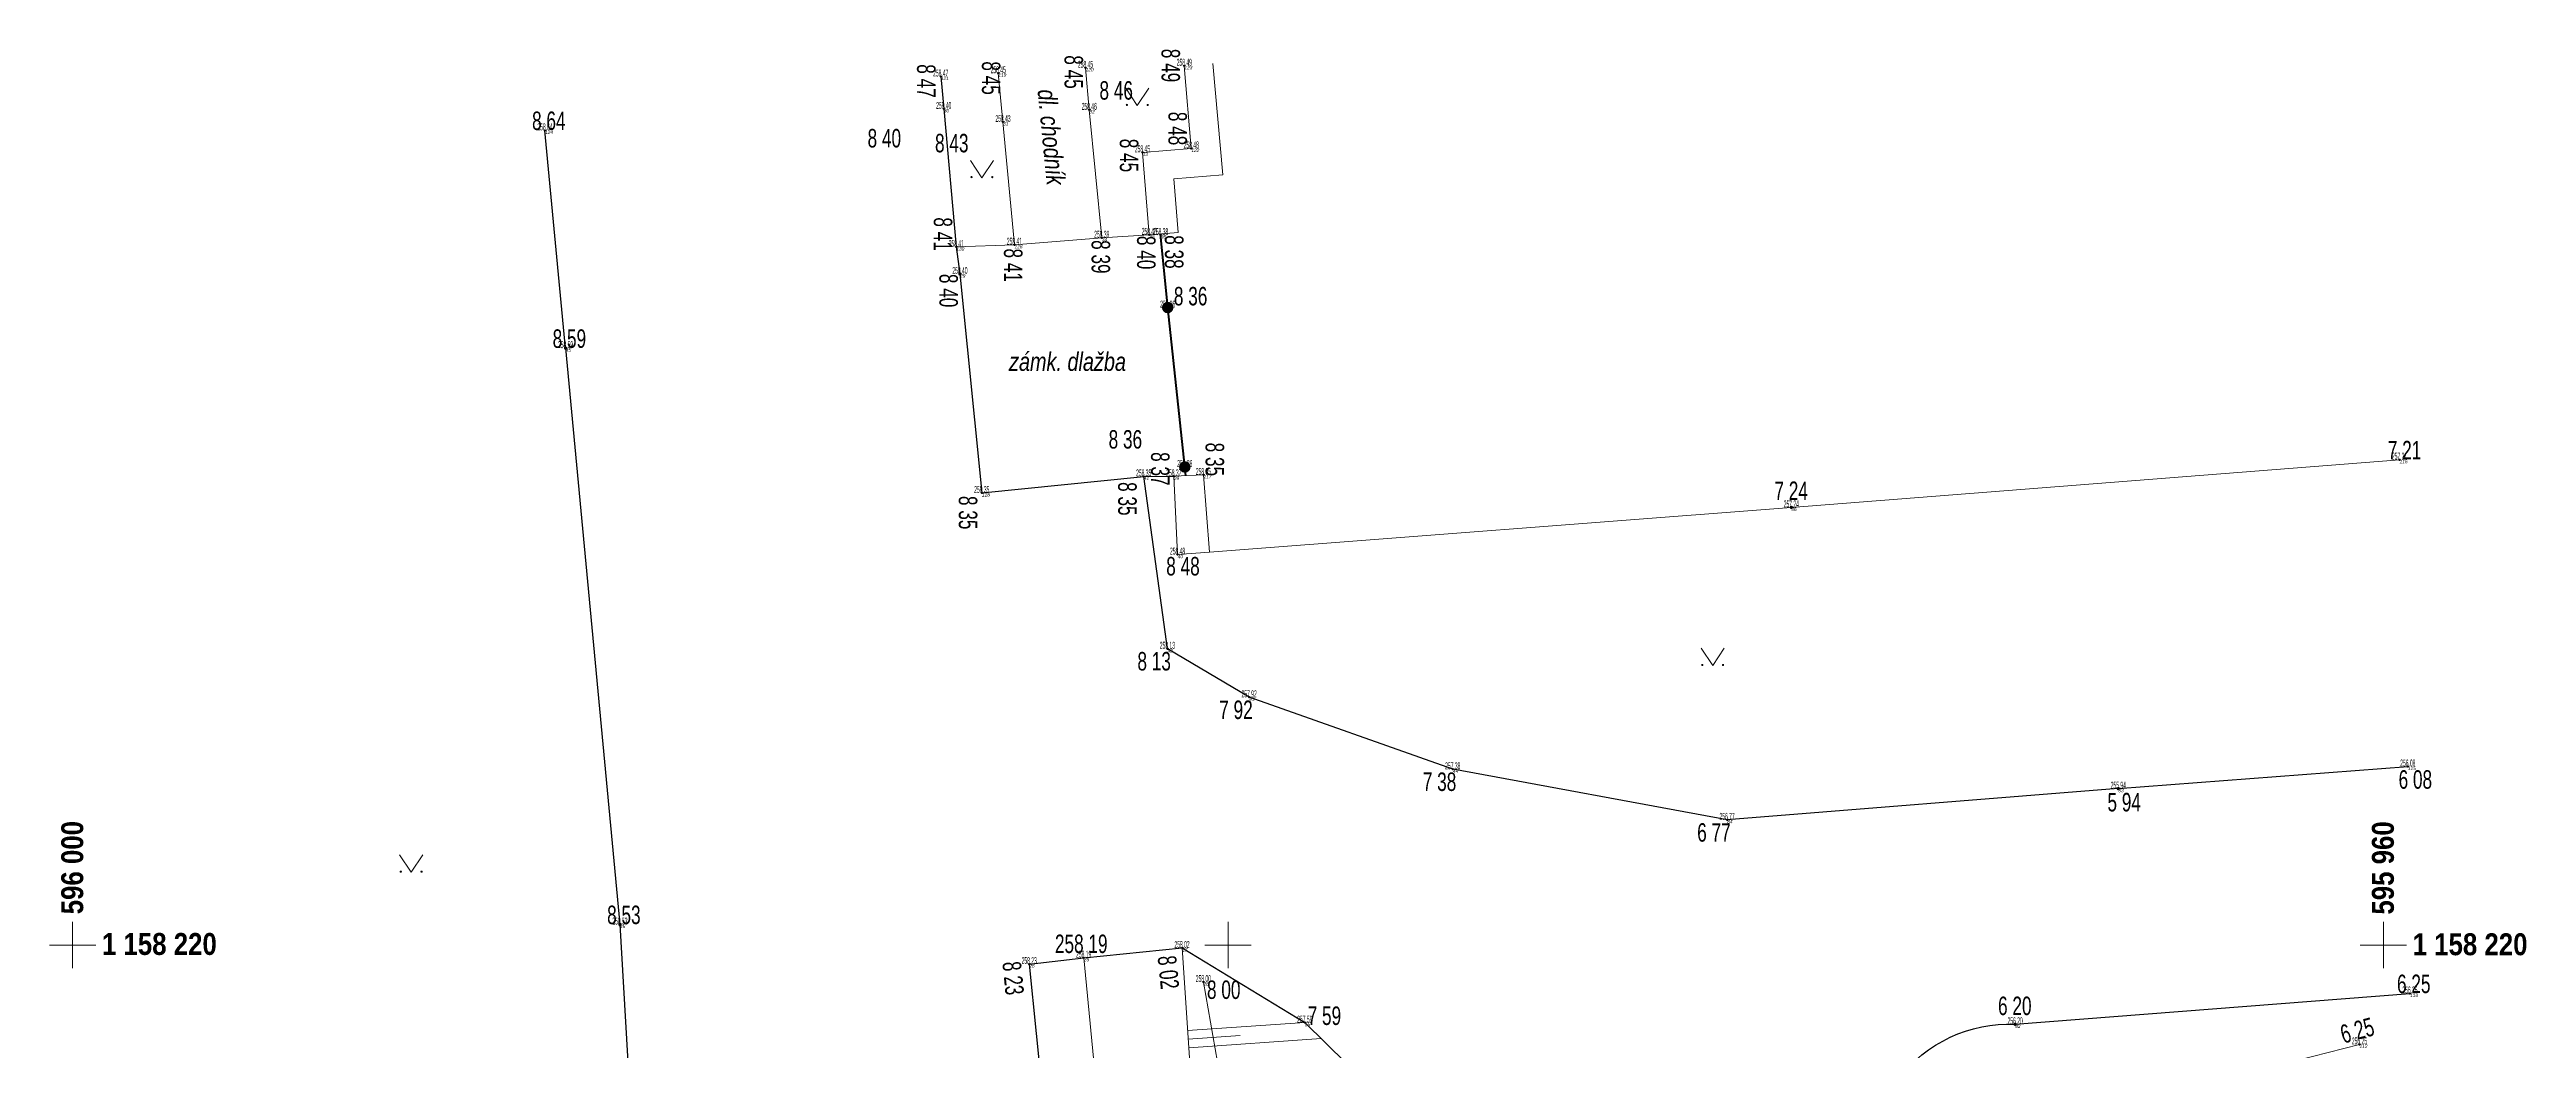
# Paper-space layout 'Tisk A3' of a CAD drawing. Header units: metres. Extents: x -596000.4 to -595919.5, y -1158258.2 to -1158204.3.
# Drawn here: x -596000.4 to -595957.52, y -1158221.83 to -1158204.49 of the extents above; entities that cross this region are included whole.
import ezdxf
from ezdxf.enums import TextEntityAlignment as Align

# ---------------------------------------------------------------- set-up
doc = ezdxf.new("R2010")
doc.units = ezdxf.units.M
doc.header["$MEASUREMENT"] = 0
for name, color, linetype, lineweight, plot in [('GS01-body-info', 7, 'Continuous', 0, False), ('GS01-body-poloha', 7, 'Continuous', 0, False), ('GS01-body-čísla', 7, 'Continuous', 0, False), ('GS09-výškopis-body podrobné-buňky', 7, 'Continuous', 0, False), ('GS09-výškopis-body podrobné-výšky', 7, 'Continuous', 0, False)]:
    doc.layers.add(name, color=color, linetype=linetype, lineweight=lineweight, plot=plot)
for name, color, linetype, lineweight in [('GS02-hranice-jiné komunikace', 7, 'Continuous', 0), ('GS02-hranice-ostatní', 7, 'Continuous', 0), ('GS02-hranice-rozhrady', 7, 'Continuous', 0), ('GS02-hranice-vozovky', 7, 'Continuous', 0), ('GS03-plochy nezpevněné-buňky', 7, 'Continuous', 0), ('GS04-objekty-vstupy', 7, 'Continuous', 0), ('GS06-sítě-kanalizace_DEST', 7, 'Continuous', 0), ('GS09-výškopis-body podrobné-buňky-TISK', 7, 'Continuous', 0), ('GS09-výškopis-body podrobné-výšky-TISK', 7, 'Continuous', 0), ('GS09-výškopis-šrafy svahů', 7, 'Continuous', 0), ('GS10-popis-plochy', 7, 'Continuous', 0), ('GS11-výkres-průsečíky+rohy ML', 7, 'Continuous', 0), ('GS11-výkres-průsečíky-souřadnice', 7, 'Continuous', 0)]:
    doc.layers.add(name, color=color, linetype=linetype, lineweight=lineweight)
doc.styles.add('Style-Arial', font='arialbd.ttf')
doc.styles.add('Style-Arial Narrow', font='ARIALN.TTF')
doc.styles.add('Style-Arial Narrow IF', font='ARIALNI.TTF')

# ---------------------------------------------------------------- blocks, each defined once
blk = doc.blocks.new('9.12_24')
at = {"layer": 'GS09-výškopis-body podrobné-buňky', "linetype": 'Continuous', "lineweight": 0}
h = blk.add_hatch(color=32, dxfattribs=at)
edge = h.paths.add_edge_path()
edge.add_arc((0, 0), 0.00015, 0, 360)
blk = doc.blocks.new('9.12_25')
at = {"layer": 'GS09-výškopis-body podrobné-buňky', "linetype": 'Continuous', "lineweight": 0}
h = blk.add_hatch(color=32, dxfattribs=at)
edge = h.paths.add_edge_path()
edge.add_arc((0, 0), 0.00015, 0, 360)
blk = doc.blocks.new('9.12_26')
at = {"layer": 'GS09-výškopis-body podrobné-buňky', "linetype": 'Continuous', "lineweight": 0}
h = blk.add_hatch(color=32, dxfattribs=at)
edge = h.paths.add_edge_path()
edge.add_arc((0, 0), 0.00015, 0, 360)
blk = doc.blocks.new('9.12_27')
at = {"layer": 'GS09-výškopis-body podrobné-buňky', "linetype": 'Continuous', "lineweight": 0}
h = blk.add_hatch(color=32, dxfattribs=at)
edge = h.paths.add_edge_path()
edge.add_arc((0, 0), 0.00015, 0, 360)
blk = doc.blocks.new('9.12_28')
at = {"layer": 'GS09-výškopis-body podrobné-buňky', "linetype": 'Continuous', "lineweight": 0}
h = blk.add_hatch(color=32, dxfattribs=at)
edge = h.paths.add_edge_path()
edge.add_arc((0, 0), 0.00015, 0, 360)
blk = doc.blocks.new('9.12_29')
at = {"layer": 'GS09-výškopis-body podrobné-buňky', "linetype": 'Continuous', "lineweight": 0}
h = blk.add_hatch(color=32, dxfattribs=at)
edge = h.paths.add_edge_path()
edge.add_arc((0, 0), 0.00015, 0, 360)
blk = doc.blocks.new('9.12_30')
at = {"layer": 'GS09-výškopis-body podrobné-buňky', "linetype": 'Continuous', "lineweight": 0}
h = blk.add_hatch(color=32, dxfattribs=at)
edge = h.paths.add_edge_path()
edge.add_arc((0, 0), 0.00015, 0, 360)
blk = doc.blocks.new('9.12_31')
at = {"layer": 'GS09-výškopis-body podrobné-buňky', "linetype": 'Continuous', "lineweight": 0}
h = blk.add_hatch(color=32, dxfattribs=at)
edge = h.paths.add_edge_path()
edge.add_arc((0, 0), 0.00015, 0, 360)
blk = doc.blocks.new('9.12_32')
at = {"layer": 'GS09-výškopis-body podrobné-buňky', "linetype": 'Continuous', "lineweight": 0}
h = blk.add_hatch(color=32, dxfattribs=at)
edge = h.paths.add_edge_path()
edge.add_arc((0, 0), 0.00015, 0, 360)
blk = doc.blocks.new('9.12_33')
at = {"layer": 'GS09-výškopis-body podrobné-buňky', "linetype": 'Continuous', "lineweight": 0}
h = blk.add_hatch(color=32, dxfattribs=at)
edge = h.paths.add_edge_path()
edge.add_arc((0, 0), 0.00015, 0, 360)
blk = doc.blocks.new('9.12_34')
at = {"layer": 'GS09-výškopis-body podrobné-buňky', "linetype": 'Continuous', "lineweight": 0}
h = blk.add_hatch(color=32, dxfattribs=at)
edge = h.paths.add_edge_path()
edge.add_arc((0, 0), 0.00015, 0, 360)
blk = doc.blocks.new('9.12_35')
at = {"layer": 'GS09-výškopis-body podrobné-buňky', "linetype": 'Continuous', "lineweight": 0}
h = blk.add_hatch(color=32, dxfattribs=at)
edge = h.paths.add_edge_path()
edge.add_arc((0, 0), 0.00015, 0, 360)
blk = doc.blocks.new('9.12_36')
at = {"layer": 'GS09-výškopis-body podrobné-buňky', "linetype": 'Continuous', "lineweight": 0}
h = blk.add_hatch(color=32, dxfattribs=at)
edge = h.paths.add_edge_path()
edge.add_arc((0, 0), 0.00015, 0, 360)
blk = doc.blocks.new('9.12_37')
at = {"layer": 'GS09-výškopis-body podrobné-buňky', "linetype": 'Continuous', "lineweight": 0}
h = blk.add_hatch(color=32, dxfattribs=at)
edge = h.paths.add_edge_path()
edge.add_arc((0, 0), 0.00015, 0, 360)
blk = doc.blocks.new('9.12_38')
at = {"layer": 'GS09-výškopis-body podrobné-buňky', "linetype": 'Continuous', "lineweight": 0}
h = blk.add_hatch(color=32, dxfattribs=at)
edge = h.paths.add_edge_path()
edge.add_arc((0, 0), 0.00015, 0, 360)
blk = doc.blocks.new('9.12_39')
at = {"layer": 'GS09-výškopis-body podrobné-buňky', "linetype": 'Continuous', "lineweight": 0}
h = blk.add_hatch(color=32, dxfattribs=at)
edge = h.paths.add_edge_path()
edge.add_arc((0, 0), 0.00015, 0, 360)
blk = doc.blocks.new('9.12_40')
at = {"layer": 'GS09-výškopis-body podrobné-buňky', "linetype": 'Continuous', "lineweight": 0}
h = blk.add_hatch(color=32, dxfattribs=at)
edge = h.paths.add_edge_path()
edge.add_arc((0, 0), 0.00015, 0, 360)
blk = doc.blocks.new('9.12_41')
at = {"layer": 'GS09-výškopis-body podrobné-buňky', "linetype": 'Continuous', "lineweight": 0}
h = blk.add_hatch(color=32, dxfattribs=at)
edge = h.paths.add_edge_path()
edge.add_arc((0, 0), 0.00015, 0, 360)
blk = doc.blocks.new('9.12_42')
at = {"layer": 'GS09-výškopis-body podrobné-buňky', "linetype": 'Continuous', "lineweight": 0}
h = blk.add_hatch(color=32, dxfattribs=at)
edge = h.paths.add_edge_path()
edge.add_arc((0, 0), 0.00015, 0, 360)
blk = doc.blocks.new('9.12_43')
at = {"layer": 'GS09-výškopis-body podrobné-buňky', "linetype": 'Continuous', "lineweight": 0}
h = blk.add_hatch(color=32, dxfattribs=at)
edge = h.paths.add_edge_path()
edge.add_arc((0, 0), 0.00015, 0, 360)
blk = doc.blocks.new('9.12_44')
at = {"layer": 'GS09-výškopis-body podrobné-buňky', "linetype": 'Continuous', "lineweight": 0}
h = blk.add_hatch(color=32, dxfattribs=at)
edge = h.paths.add_edge_path()
edge.add_arc((0, 0), 0.00015, 0, 360)
blk = doc.blocks.new('9.12_45')
at = {"layer": 'GS09-výškopis-body podrobné-buňky', "linetype": 'Continuous', "lineweight": 0}
h = blk.add_hatch(color=32, dxfattribs=at)
edge = h.paths.add_edge_path()
edge.add_arc((0, 0), 0.00015, 0, 360)
blk = doc.blocks.new('9.12_66')
at = {"layer": 'GS09-výškopis-body podrobné-buňky', "linetype": 'Continuous', "lineweight": 0}
h = blk.add_hatch(color=32, dxfattribs=at)
edge = h.paths.add_edge_path()
edge.add_arc((0, 0), 0.00015, 0, 360)
blk = doc.blocks.new('9.12_68')
at = {"layer": 'GS09-výškopis-body podrobné-buňky', "linetype": 'Continuous', "lineweight": 0}
h = blk.add_hatch(color=32, dxfattribs=at)
edge = h.paths.add_edge_path()
edge.add_arc((0, 0), 0.00015, 0, 360)
blk = doc.blocks.new('9.12_69')
at = {"layer": 'GS09-výškopis-body podrobné-buňky', "linetype": 'Continuous', "lineweight": 0}
h = blk.add_hatch(color=32, dxfattribs=at)
edge = h.paths.add_edge_path()
edge.add_arc((0, 0), 0.00015, 0, 360)
blk = doc.blocks.new('9.12_70')
at = {"layer": 'GS09-výškopis-body podrobné-buňky', "linetype": 'Continuous', "lineweight": 0}
h = blk.add_hatch(color=32, dxfattribs=at)
edge = h.paths.add_edge_path()
edge.add_arc((0, 0), 0.00015, 0, 360)
blk = doc.blocks.new('9.12_71')
at = {"layer": 'GS09-výškopis-body podrobné-buňky', "linetype": 'Continuous', "lineweight": 0}
h = blk.add_hatch(color=32, dxfattribs=at)
edge = h.paths.add_edge_path()
edge.add_arc((0, 0), 0.00015, 0, 360)
blk = doc.blocks.new('9.12_72')
at = {"layer": 'GS09-výškopis-body podrobné-buňky', "linetype": 'Continuous', "lineweight": 0}
h = blk.add_hatch(color=32, dxfattribs=at)
edge = h.paths.add_edge_path()
edge.add_arc((0, 0), 0.00015, 0, 360)
blk = doc.blocks.new('9.12_73')
at = {"layer": 'GS09-výškopis-body podrobné-buňky', "linetype": 'Continuous', "lineweight": 0}
h = blk.add_hatch(color=32, dxfattribs=at)
edge = h.paths.add_edge_path()
edge.add_arc((0, 0), 0.00015, 0, 360)
blk = doc.blocks.new('9.12_74')
at = {"layer": 'GS09-výškopis-body podrobné-buňky', "linetype": 'Continuous', "lineweight": 0}
h = blk.add_hatch(color=32, dxfattribs=at)
edge = h.paths.add_edge_path()
edge.add_arc((0, 0), 0.00015, 0, 360)
blk = doc.blocks.new('9.12_75')
at = {"layer": 'GS09-výškopis-body podrobné-buňky', "linetype": 'Continuous', "lineweight": 0}
h = blk.add_hatch(color=32, dxfattribs=at)
edge = h.paths.add_edge_path()
edge.add_arc((0, 0), 0.00015, 0, 360)
blk = doc.blocks.new('9.12_76')
at = {"layer": 'GS09-výškopis-body podrobné-buňky', "linetype": 'Continuous', "lineweight": 0}
h = blk.add_hatch(color=32, dxfattribs=at)
edge = h.paths.add_edge_path()
edge.add_arc((0, 0), 0.00015, 0, 360)
blk = doc.blocks.new('9.12_77')
at = {"layer": 'GS09-výškopis-body podrobné-buňky', "linetype": 'Continuous', "lineweight": 0}
h = blk.add_hatch(color=32, dxfattribs=at)
edge = h.paths.add_edge_path()
edge.add_arc((0, 0), 0.00015, 0, 360)
blk = doc.blocks.new('9.12_78')
at = {"layer": 'GS09-výškopis-body podrobné-buňky', "linetype": 'Continuous', "lineweight": 0}
h = blk.add_hatch(color=32, dxfattribs=at)
edge = h.paths.add_edge_path()
edge.add_arc((0, 0), 0.00015, 0, 360)
blk = doc.blocks.new('9.12_82')
at = {"layer": 'GS09-výškopis-body podrobné-buňky', "linetype": 'Continuous', "lineweight": 0}
h = blk.add_hatch(color=32, dxfattribs=at)
edge = h.paths.add_edge_path()
edge.add_arc((0, 0), 0.00015, 0, 360)
blk = doc.blocks.new('9.12_84')
at = {"layer": 'GS09-výškopis-body podrobné-buňky', "linetype": 'Continuous', "lineweight": 0}
h = blk.add_hatch(color=32, dxfattribs=at)
edge = h.paths.add_edge_path()
edge.add_arc((0, 0), 0.00015, 0, 360)
blk = doc.blocks.new('9.12_85')
at = {"layer": 'GS09-výškopis-body podrobné-buňky', "linetype": 'Continuous', "lineweight": 0}
h = blk.add_hatch(color=32, dxfattribs=at)
edge = h.paths.add_edge_path()
edge.add_arc((0, 0), 0.00015, 0, 360)
blk = doc.blocks.new('9.12_112')
at = {"layer": 'GS09-výškopis-body podrobné-buňky', "linetype": 'Continuous', "lineweight": 0}
h = blk.add_hatch(color=32, dxfattribs=at)
edge = h.paths.add_edge_path()
edge.add_arc((0, 0), 0.00015, 0, 360)
blk = doc.blocks.new('9.12_113')
at = {"layer": 'GS09-výškopis-body podrobné-buňky', "linetype": 'Continuous', "lineweight": 0}
h = blk.add_hatch(color=32, dxfattribs=at)
edge = h.paths.add_edge_path()
edge.add_arc((0, 0), 0.00015, 0, 360)
blk = doc.blocks.new('9.12_114')
at = {"layer": 'GS09-výškopis-body podrobné-buňky', "linetype": 'Continuous', "lineweight": 0}
h = blk.add_hatch(color=32, dxfattribs=at)
edge = h.paths.add_edge_path()
edge.add_arc((0, 0), 0.00015, 0, 360)
blk = doc.blocks.new('9.12_116')
at = {"layer": 'GS09-výškopis-body podrobné-buňky', "linetype": 'Continuous', "lineweight": 0}
h = blk.add_hatch(color=32, dxfattribs=at)
edge = h.paths.add_edge_path()
edge.add_arc((0, 0), 0.00015, 0, 360)
blk = doc.blocks.new('Husovice_Včelák_mapa')
at = {"layer": 'GS02-hranice-rozhrady', "linetype": 'Continuous', "lineweight": 0}
h = blk.add_hatch(color=7, dxfattribs=at)
edge = h.paths.add_edge_path(flags=0)
edge.add_arc((-595981.044, -1158208.959), 0.1, 0, 360)
h = blk.add_hatch(color=7, dxfattribs=at)
edge = h.paths.add_edge_path(flags=0)
edge.add_arc((-595980.748, -1158211.72), 0.1, 0, 360)
at = {"layer": 'GS01-body-info', "color": 6, "linetype": 'Continuous', "lineweight": 53}
for p in [(-595980.756, -1158204.771), (-595984.973, -1158204.957), (-595983.977, -1158204.9), (-595982.466, -1158204.807), (-595984.921, -1158205.518), (-595982.402, -1158205.535), (-595991.824, -1158205.89), (-595983.895, -1158205.744), (-595981.481, -1158206.271), (-595980.636, -1158206.202), (-595982.185, -1158207.75), (-595981.363, -1158207.7), (-595981.166, -1158207.704), (-595984.704, -1158207.91), (-595983.697, -1158207.871), (-595984.64, -1158208.378), (-595981.044, -1158208.959), (-595991.467, -1158209.662), (-595959.72, -1158211.594), (-595981.459, -1158211.883), (-595980.938, -1158211.882), (-595980.748, -1158211.72), (-595980.425, -1158211.858), (-595984.262, -1158212.17), (-595970.249, -1158212.421), (-595980.873, -1158213.238), (-595981.049, -1158214.869), (-595979.634, -1158215.71), (-595976.109, -1158216.957), (-595959.577, -1158216.908), (-595964.589, -1158217.292), (-595971.36, -1158217.832), (-595990.526, -1158219.645), (-595982.498, -1158220.22), (-595980.796, -1158220.051), (-595983.441, -1158220.33), (-595980.426, -1158220.641), (-595959.539, -1158220.839), (-595978.671, -1158221.345), (-595966.374, -1158221.373), (-595960.414, -1158221.722)]:
    blk.add_point(p, dxfattribs=at)
at = {"layer": 'GS01-body-poloha', "color": 6, "linetype": 'Continuous', "lineweight": 53}
for p in [(-595980.756, -1158204.771), (-595984.973, -1158204.957), (-595983.977, -1158204.9), (-595982.466, -1158204.807), (-595984.921, -1158205.518), (-595982.402, -1158205.535), (-595991.824, -1158205.89), (-595983.895, -1158205.744), (-595981.481, -1158206.271), (-595980.636, -1158206.202), (-595982.185, -1158207.75), (-595981.363, -1158207.7), (-595981.166, -1158207.704), (-595984.704, -1158207.91), (-595983.697, -1158207.871), (-595984.64, -1158208.378), (-595981.044, -1158208.959), (-595991.467, -1158209.662), (-595959.72, -1158211.594), (-595981.459, -1158211.883), (-595980.938, -1158211.882), (-595980.748, -1158211.72), (-595980.425, -1158211.858), (-595984.262, -1158212.17), (-595970.249, -1158212.421), (-595980.873, -1158213.238), (-595981.049, -1158214.869), (-595979.634, -1158215.71), (-595976.109, -1158216.957), (-595959.577, -1158216.908), (-595964.589, -1158217.292), (-595971.36, -1158217.832), (-595990.526, -1158219.645), (-595982.498, -1158220.22), (-595980.796, -1158220.051), (-595983.441, -1158220.33), (-595980.426, -1158220.641), (-595959.539, -1158220.839), (-595978.671, -1158221.345), (-595966.374, -1158221.373), (-595960.414, -1158221.722)]:
    blk.add_point(p, dxfattribs=at)
at = {"layer": 'GS02-hranice-jiné komunikace', "color": 7, "linetype": 'Continuous', "lineweight": 0}
for p, q in [((-595983.697, -1158207.871), (-595982.185, -1158207.75)), ((-595982.185, -1158207.75), (-595981.363, -1158207.7)), ((-595984.704, -1158207.91), (-595983.697, -1158207.871)), ((-595980.938, -1158211.882), (-595980.425, -1158211.858)), ((-595980.938, -1158211.882), (-595980.873, -1158213.238)), ((-595980.425, -1158211.858), (-595980.32, -1158213.195))]:
    blk.add_line(p, q, dxfattribs=at)
at = {"layer": 'GS02-hranice-jiné komunikace', "color": 7, "linetype": 'Continuous', "lineweight": 0, "flags": 128}
for points in [[(-595980.756, -1158204.771), (-595980.636, -1158206.202), (-595981.481, -1158206.271), (-595981.363, -1158207.7)], [(-595983.977, -1158204.9), (-595983.895, -1158205.744), (-595983.697, -1158207.871)], [(-595982.185, -1158207.75), (-595982.402, -1158205.535), (-595982.466, -1158204.807)], [(-595979.315, -1158247.727), (-595980.645, -1158238.391), (-595981.52, -1158230.343), (-595982.498, -1158220.22)], [(-595980.796, -1158220.051), (-595980.125, -1158230.087), (-595979.185, -1158238.361), (-595977.833, -1158247.492)], [(-595959.785, -1158234.652), (-595964.575, -1158235.934), (-595967.733, -1158223.591), (-595960.414, -1158221.722)]]:
    blk.add_lwpolyline(points, dxfattribs=at)
at = {"layer": 'GS02-hranice-ostatní', "color": 7, "linetype": 'Continuous', "lineweight": 0, "flags": 128}
blk.add_lwpolyline([(-595981.363, -1158207.7), (-595980.86, -1158207.66), (-595980.94, -1158206.73), (-595980.09, -1158206.66), (-595980.26, -1158204.73)], dxfattribs=at)
at = {"layer": 'GS02-hranice-rozhrady', "color": 7, "linetype": 'Continuous', "lineweight": 0}
blk.add_line((-595980.426, -1158220.641), (-595979.904, -1158223.614), dxfattribs=at)
at = {"layer": 'GS02-hranice-rozhrady', "color": 7, "linetype": 'Continuous', "lineweight": 0, "flags": 128}
blk.add_lwpolyline([(-595980.873, -1158213.238), (-595980.32, -1158213.195), (-595970.249, -1158212.421), (-595959.72, -1158211.594)], dxfattribs=at)
at = {"layer": 'GS02-hranice-vozovky', "color": 7, "linetype": 'Continuous', "lineweight": 30}
for p, q in [((-595991.467, -1158209.662), (-595991.824, -1158205.89)), ((-595981.459, -1158211.883), (-595980.938, -1158211.882)), ((-595964.589, -1158217.292), (-595959.577, -1158216.908)), ((-595983.441, -1158220.33), (-595981.629, -1158238.423)), ((-595966.374, -1158221.373), (-595959.539, -1158220.839))]:
    blk.add_line(p, q, dxfattribs=at)
at = {"layer": 'GS02-hranice-vozovky', "color": 7, "linetype": 'Continuous', "lineweight": 30, "flags": 128}
for points in [[(-595984.973, -1158204.957), (-595984.921, -1158205.518), (-595984.704, -1158207.91), (-595984.64, -1158208.378)], [(-595984.64, -1158208.378), (-595984.262, -1158212.17), (-595981.459, -1158211.883)], [(-595991.467, -1158209.662), (-595990.526, -1158219.645), (-595990.27, -1158224.11)], [(-595964.589, -1158217.292), (-595971.36, -1158217.832), (-595976.109, -1158216.957), (-595979.634, -1158215.71), (-595981.049, -1158214.869), (-595981.459, -1158211.883)], [(-595983.441, -1158220.33), (-595982.498, -1158220.22), (-595980.796, -1158220.051), (-595978.671, -1158221.345)], [(-595978.671, -1158221.345), (-595977.22, -1158222.769), (-595975.81, -1158224.609)]]:
    blk.add_lwpolyline(points, dxfattribs=at)
at = {"layer": 'GS02-hranice-vozovky', "color": 7, "linetype": 'Continuous', "lineweight": 30, "extrusion": (0, 0, -1)}
blk.add_ellipse((-595966.49, -1158223.822), major_axis=(0.315, 2.432), ratio=0.98528, start_param=4.285943, end_param=6.200499, dxfattribs=at)
at = {"layer": 'GS04-objekty-vstupy', "color": 253, "linetype": 'Continuous', "lineweight": 53, "flags": 128}
blk.add_lwpolyline([(-595980.73, -1158211.872), (-595981.044, -1158208.959), (-595981.168, -1158207.684)], dxfattribs=at)
at = {"layer": 'GS09-výškopis-body podrobné-buňky', "color": 32, "linetype": 'Continuous', "lineweight": 0, "xscale": 0.2, "yscale": 0.2, "zscale": 0.2}
for name, p in [('9.12_77', (-595980.756, -1158204.771)), ('9.12_75', (-595984.973, -1158204.957)), ('9.12_73', (-595983.977, -1158204.9)), ('9.12_74', (-595982.466, -1158204.807)), ('9.12_29', (-595984.921, -1158205.518)), ('9.12_31', (-595982.402, -1158205.535)), ('9.12_78', (-595991.824, -1158205.89)), ('9.12_30', (-595983.895, -1158205.744)), ('9.12_32', (-595981.481, -1158206.271)), ('9.12_76', (-595980.636, -1158206.202)), ('9.12_33', (-595982.185, -1158207.75)), ('9.12_34', (-595981.363, -1158207.7)), ('9.12_35', (-595981.166, -1158207.704)), ('9.12_84', (-595984.704, -1158207.91)), ('9.12_82', (-595983.697, -1158207.871)), ('9.12_28', (-595984.64, -1158208.378)), ('9.12_36', (-595981.044, -1158208.959)), ('9.12_44', (-595991.467, -1158209.662)), ('9.12_70', (-595959.72, -1158211.594)), ('9.12_40', (-595981.459, -1158211.883)), ('9.12_38', (-595980.938, -1158211.882)), ('9.12_37', (-595980.748, -1158211.72)), ('9.12_71', (-595980.425, -1158211.858)), ('9.12_72', (-595984.262, -1158212.17)), ('9.12_116', (-595970.249, -1158212.421)), ('9.12_39', (-595980.873, -1158213.238)), ('9.12_41', (-595981.049, -1158214.869)), ('9.12_42', (-595979.634, -1158215.71)), ('9.12_43', (-595976.109, -1158216.957)), ('9.12_69', (-595959.577, -1158216.908)), ('9.12_113', (-595964.589, -1158217.292)), ('9.12_114', (-595971.36, -1158217.832)), ('9.12_45', (-595990.526, -1158219.645)), ('9.12_24', (-595982.498, -1158220.22)), ('9.12_26', (-595980.796, -1158220.051)), ('9.12_25', (-595983.441, -1158220.33)), ('9.12_27', (-595980.426, -1158220.641)), ('9.12_68', (-595959.539, -1158220.839)), ('9.12_85', (-595978.671, -1158221.345)), ('9.12_112', (-595966.374, -1158221.373)), ('9.12_66', (-595960.414, -1158221.722))]:
    blk.add_blockref(name, p, dxfattribs=at)
at = {"layer": 'GS01-body-čísla', "color": 6, "linetype": 'Continuous', "lineweight": 0, "style": 'Style-Arial Narrow IF'}
for s, p in [('123', (-595980.754, -1158204.773)), ('121', (-595984.971, -1158204.959)), ('119', (-595983.975, -1158204.902)), ('120', (-595982.464, -1158204.809)), ('30', (-595984.919, -1158205.52)), ('32', (-595982.4, -1158205.537)), ('124', (-595991.822, -1158205.892)), ('31', (-595983.893, -1158205.746)), ('33', (-595981.479, -1158206.273)), ('122', (-595980.634, -1158206.204)), ('34', (-595982.183, -1158207.752)), ('35', (-595981.361, -1158207.702)), ('36', (-595981.164, -1158207.706)), ('130', (-595984.702, -1158207.912)), ('128', (-595983.695, -1158207.873)), ('29', (-595984.638, -1158208.38)), ('37', (-595981.042, -1158208.961)), ('45', (-595991.465, -1158209.664)), ('116', (-595959.718, -1158211.596)), ('41', (-595981.457, -1158211.885)), ('39', (-595980.936, -1158211.884)), ('38', (-595980.746, -1158211.722)), ('117', (-595980.423, -1158211.86)), ('118', (-595984.26, -1158212.172)), ('86', (-595970.247, -1158212.423)), ('40', (-595980.871, -1158213.24)), ('42', (-595981.047, -1158214.871)), ('43', (-595979.632, -1158215.712)), ('44', (-595976.107, -1158216.959)), ('115', (-595959.575, -1158216.91)), ('83', (-595964.587, -1158217.294)), ('84', (-595971.358, -1158217.834)), ('46', (-595990.524, -1158219.647)), ('25', (-595982.496, -1158220.222)), ('27', (-595980.794, -1158220.053)), ('26', (-595983.439, -1158220.332)), ('28', (-595980.424, -1158220.643)), ('114', (-595959.537, -1158220.841)), ('55', (-595978.669, -1158221.347)), ('82', (-595966.372, -1158221.375)), ('112', (-595960.412, -1158221.724))]:
    blk.add_text(s, height=0.06, dxfattribs=at).set_placement(p, align=Align.TOP_LEFT)
at = {"layer": 'GS09-výškopis-body podrobné-výšky', "color": 32, "linetype": 'Continuous', "lineweight": 0, "style": 'Style-Arial Narrow', "width": 0.5}
for s, p in [('258.45', (-595983.977, -1158204.9)), ('258.45', (-595982.466, -1158204.807)), ('258.49', (-595980.756, -1158204.771)), ('258.47', (-595984.973, -1158204.957)), ('258.40', (-595984.921, -1158205.518)), ('258.43', (-595983.895, -1158205.744)), ('258.46', (-595982.402, -1158205.535)), ('258.64', (-595991.824, -1158205.89)), ('258.45', (-595981.481, -1158206.271)), ('258.48', (-595980.636, -1158206.202)), ('258.41', (-595984.704, -1158207.91)), ('258.41', (-595983.697, -1158207.871)), ('258.39', (-595982.185, -1158207.75)), ('258.40', (-595981.363, -1158207.7)), ('258.38', (-595981.166, -1158207.704)), ('258.40', (-595984.64, -1158208.378)), ('258.36', (-595981.044, -1158208.959)), ('258.59', (-595991.467, -1158209.662)), ('258.36', (-595980.748, -1158211.72)), ('257.21', (-595959.72, -1158211.594)), ('258.35', (-595984.262, -1158212.17)), ('258.35', (-595981.459, -1158211.883)), ('258.37', (-595980.938, -1158211.882)), ('258.35', (-595980.425, -1158211.858)), ('257.24', (-595970.249, -1158212.421)), ('258.48', (-595980.873, -1158213.238)), ('258.13', (-595981.049, -1158214.869)), ('257.92', (-595979.634, -1158215.71)), ('256.08', (-595959.577, -1158216.908)), ('257.38', (-595976.109, -1158216.957)), ('255.94', (-595964.589, -1158217.292)), ('256.77', (-595971.36, -1158217.832)), ('258.53', (-595990.526, -1158219.645)), ('258.23', (-595983.441, -1158220.33)), ('258.19', (-595982.498, -1158220.22)), ('258.02', (-595980.796, -1158220.051)), ('258.00', (-595980.426, -1158220.641)), ('256.25', (-595959.539, -1158220.839)), ('257.59', (-595978.671, -1158221.345)), ('256.20', (-595966.374, -1158221.373)), ('256.25', (-595960.414, -1158221.722))]:
    blk.add_text(s, height=0.12, dxfattribs=at).set_placement(p, align=Align.CENTER)
blk = doc.blocks.new('3.14_4')
at = {"layer": 'GS03-plochy nezpevněné-buňky', "linetype": 'Continuous', "lineweight": 0}
h = blk.add_hatch(color=96, dxfattribs=at)
edge = h.paths.add_edge_path()
edge.add_arc((-0.0009, 0.00005), 0.0001, 0, 360)
h = blk.add_hatch(color=96, dxfattribs=at)
edge = h.paths.add_edge_path()
edge.add_arc((0.0009, 0.00005), 0.0001, 0, 360)
at = {"layer": 'GS03-plochy nezpevněné-buňky', "color": 96, "linetype": 'Continuous', "lineweight": 0}
for p, q in [((-0.001, 0.0015), (0, 0)), ((0, 0), (0.001, 0.0015))]:
    blk.add_line(p, q, dxfattribs=at)
blk = doc.blocks.new('3.14_5')
at = {"layer": 'GS03-plochy nezpevněné-buňky', "linetype": 'Continuous', "lineweight": 0}
h = blk.add_hatch(color=96, dxfattribs=at)
edge = h.paths.add_edge_path()
edge.add_arc((-0.0009, 0.00005), 0.0001, 0, 360)
h = blk.add_hatch(color=96, dxfattribs=at)
edge = h.paths.add_edge_path()
edge.add_arc((0.0009, 0.00005), 0.0001, 0, 360)
at = {"layer": 'GS03-plochy nezpevněné-buňky', "color": 96, "linetype": 'Continuous', "lineweight": 0}
for p, q in [((-0.001, 0.0015), (0, 0)), ((0, 0), (0.001, 0.0015))]:
    blk.add_line(p, q, dxfattribs=at)
blk = doc.blocks.new('3.14_6')
at = {"layer": 'GS03-plochy nezpevněné-buňky', "linetype": 'Continuous', "lineweight": 0}
h = blk.add_hatch(color=96, dxfattribs=at)
edge = h.paths.add_edge_path()
edge.add_arc((-0.0009, 0.00005), 0.0001, 0, 360)
h = blk.add_hatch(color=96, dxfattribs=at)
edge = h.paths.add_edge_path()
edge.add_arc((0.0009, 0.00005), 0.0001, 0, 360)
at = {"layer": 'GS03-plochy nezpevněné-buňky', "color": 96, "linetype": 'Continuous', "lineweight": 0}
for p, q in [((-0.001, 0.0015), (0, 0)), ((0, 0), (0.001, 0.0015))]:
    blk.add_line(p, q, dxfattribs=at)
blk = doc.blocks.new('3.14_7')
at = {"layer": 'GS03-plochy nezpevněné-buňky', "linetype": 'Continuous', "lineweight": 0}
h = blk.add_hatch(color=96, dxfattribs=at)
edge = h.paths.add_edge_path()
edge.add_arc((-0.0009, 0.00005), 0.0001, 0, 360)
h = blk.add_hatch(color=96, dxfattribs=at)
edge = h.paths.add_edge_path()
edge.add_arc((0.0009, 0.00005), 0.0001, 0, 360)
at = {"layer": 'GS03-plochy nezpevněné-buňky', "color": 96, "linetype": 'Continuous', "lineweight": 0}
for p, q in [((-0.001, 0.0015), (0, 0)), ((0, 0), (0.001, 0.0015))]:
    blk.add_line(p, q, dxfattribs=at)
blk = doc.blocks.new('9.12_136')
at = {"layer": 'GS09-výškopis-body podrobné-buňky-TISK', "linetype": 'Continuous', "lineweight": 0}
h = blk.add_hatch(color=32, dxfattribs=at)
edge = h.paths.add_edge_path()
edge.add_arc((0, 0), 0.00015, 0, 360)
blk = doc.blocks.new('9.12_137')
at = {"layer": 'GS09-výškopis-body podrobné-buňky-TISK', "linetype": 'Continuous', "lineweight": 0}
h = blk.add_hatch(color=32, dxfattribs=at)
edge = h.paths.add_edge_path()
edge.add_arc((0, 0), 0.00015, 0, 360)
blk = doc.blocks.new('9.12_138')
at = {"layer": 'GS09-výškopis-body podrobné-buňky-TISK', "linetype": 'Continuous', "lineweight": 0}
h = blk.add_hatch(color=32, dxfattribs=at)
edge = h.paths.add_edge_path()
edge.add_arc((0, 0), 0.00015, 0, 360)
blk = doc.blocks.new('9.12_149')
at = {"layer": 'GS09-výškopis-body podrobné-buňky-TISK', "linetype": 'Continuous', "lineweight": 0}
h = blk.add_hatch(color=32, dxfattribs=at)
edge = h.paths.add_edge_path()
edge.add_arc((0, 0), 0.00015, 0, 360)
blk = doc.blocks.new('9.12_150')
at = {"layer": 'GS09-výškopis-body podrobné-buňky-TISK', "linetype": 'Continuous', "lineweight": 0}
h = blk.add_hatch(color=32, dxfattribs=at)
edge = h.paths.add_edge_path()
edge.add_arc((0, 0), 0.00015, 0, 360)
blk = doc.blocks.new('9.12_151')
at = {"layer": 'GS09-výškopis-body podrobné-buňky-TISK', "linetype": 'Continuous', "lineweight": 0}
h = blk.add_hatch(color=32, dxfattribs=at)
edge = h.paths.add_edge_path()
edge.add_arc((0, 0), 0.00015, 0, 360)
blk = doc.blocks.new('Husovice_Včelák_mapa_1')
at = {"layer": 'GS09-výškopis-šrafy svahů', "color": 30, "linetype": 'Continuous', "lineweight": 0}
for p, q in [((-595980.7, -1158221.48), (-595978.671, -1158221.345)), ((-595979.79, -1158221.57), (-595980.69, -1158221.63)), ((-595980.68, -1158221.78), (-595978.39, -1158221.62))]:
    blk.add_line(p, q, dxfattribs=at)
at = {"color": 7, "linetype": 'Continuous', "lineweight": 0}
blk.add_blockref('Husovice_Včelák_mapa', (0, 0), dxfattribs=at)
at = {"layer": 'GS03-plochy nezpevněné-buňky', "color": 96, "linetype": 'Continuous', "lineweight": 0, "xscale": 200, "yscale": 200, "zscale": 200}
for name, p in [('3.14_6', (-595981.57, -1158205.46)), ('3.14_5', (-595984.26, -1158206.71)), ('3.14_4', (-595971.61, -1158215.16)), ('3.14_7', (-595994.14, -1158218.74))]:
    blk.add_blockref(name, p, dxfattribs=at)
at = {"layer": 'GS09-výškopis-body podrobné-buňky-TISK', "color": 32, "linetype": 'Continuous', "lineweight": 0, "xscale": 200, "yscale": 200, "zscale": 200}
for name, p in [('9.12_136', (-595984.64, -1158208.378)), ('9.12_137', (-595991.467, -1158209.662)), ('9.12_151', (-595970.249, -1158212.421)), ('9.12_150', (-595964.589, -1158217.292)), ('9.12_138', (-595990.526, -1158219.645)), ('9.12_149', (-595966.374, -1158221.373))]:
    blk.add_blockref(name, p, dxfattribs=at)
at = {"layer": 'GS09-výškopis-body podrobné-výšky-TISK', "color": 32, "linetype": 'Continuous', "lineweight": 0, "style": 'Style-Arial Narrow', "width": 0.8125}
for s, rotation, p in [('8 47', 270, (-595985.383, -1158204.745)), ('8 45', 270, (-595984.259, -1158204.695)), ('8 45', 270, (-595982.83, -1158204.59)), ('8 49', 270, (-595981.151, -1158204.477)), ('8 48', 270, (-595981.031, -1158205.569)), ('8 45', 270, (-595981.872, -1158206.035)), ('8 41', 270, (-595985.093, -1158207.397)), ('8 40', 270, (-595981.574, -1158207.718)), ('8 38', 270, (-595981.091, -1158207.706)), ('8 41', 270, (-595983.878, -1158207.936)), ('8 39', 270, (-595982.361, -1158207.791)), ('8 40', 270, (-595984.996, -1158208.376)), ('8 37', 270, (-595981.332, -1158211.463)), ('8 35', 270, (-595980.388, -1158211.299)), ('8 35', 270, (-595981.901, -1158211.982)), ('8 35', 270, (-595984.66, -1158212.222)), ('8 02', 275.74, (-595981.219, -1158220.201)), ('8 23', 275.74, (-595983.906, -1158220.302)), ('6 25', 15.34, (-595960.69, -1158221.71))]:
    blk.add_text(s, height=0.32, rotation=rotation, dxfattribs=at).set_placement(p)
for s, p in [('8 46', (-595982.2252, -1158205.3582)), ('8 64', (-595992.047, -1158205.884)), ('8 40', (-595986.2392, -1158206.1862)), ('8 43', (-595985.0718, -1158206.2708)), ('8 36', (-595980.937, -1158208.922)), ('8 59', (-595991.691, -1158209.657)), ('8 36', (-595982.0662, -1158211.4018)), ('7 21', (-595959.923, -1158211.588)), ('7 24', (-595970.541, -1158212.293)), ('8 48', (-595981.069, -1158213.599)), ('8 13', (-595981.568, -1158215.245)), ('7 92', (-595980.152, -1158216.086)), ('7 38', (-595976.628, -1158217.332)), ('6 08', (-595959.736, -1158217.293)), ('5 94', (-595964.776, -1158217.686)), ('6 77', (-595971.878, -1158218.21)), ('8 53', (-595990.748, -1158219.638)), ('258 19', (-595982.996, -1158220.139)), ('8 00', (-595980.364, -1158220.934)), ('6 25', (-595959.764, -1158220.833)), ('7 59', (-595978.621, -1158221.385)), ('6 20', (-595966.67, -1158221.214))]:
    blk.add_text(s, height=0.32, dxfattribs=at).set_placement(p)
at = {"layer": 'GS10-popis-plochy', "color": 7, "linetype": 'Continuous', "lineweight": 0, "style": 'Style-Arial Narrow IF', "width": 0.9375}
blk.add_text('dl. chodník', height=0.32, rotation=275.55, dxfattribs=at).set_placement((-595983.297, -1158205.194))
blk.add_text('zámk. dlažba', height=0.32, dxfattribs=at).set_placement((-595983.791, -1158210.056))

psp = doc.layouts.new('Tisk A3')

# ---------------------------------------------------------------- linework, layer by layer
at = {"layer": 'GS11-výkres-průsečíky+rohy ML', "color": 7, "linetype": 'Continuous', "lineweight": 0}
for p, q in [((-596000, -1158220.4), (-596000, -1158219.6)), ((-595980, -1158220.4), (-595980, -1158219.6)), ((-595960, -1158220.4), (-595960, -1158219.6)), ((-596000.4, -1158220), (-595999.6, -1158220)), ((-595980.4, -1158220), (-595979.6, -1158220)), ((-595960.4, -1158220), (-595959.6, -1158220))]:
    psp.add_line(p, q, dxfattribs=at)

# ---------------------------------------------------------------- block references
at = {"layer": 'GS06-sítě-kanalizace_DEST', "color": 7, "linetype": 'Continuous', "lineweight": 0}
psp.add_blockref('Husovice_Včelák_mapa_1', (0, 0), dxfattribs=at)

# ---------------------------------------------------------------- texts
at = {"layer": 'GS11-výkres-průsečíky-souřadnice', "color": 7, "linetype": 'Continuous', "lineweight": 0, "style": 'Style-Arial', "width": 0.842105}
for s, p in [('596 000', (-595999.817, -1158219.468)), ('595 960', (-595959.818, -1158219.473))]:
    psp.add_text(s, height=0.38, rotation=90, dxfattribs=at).set_placement(p)
for p in [(-595999.493, -1158220.172), (-595959.493, -1158220.177)]:
    psp.add_text('1 158 220', height=0.38, dxfattribs=at).set_placement(p)

doc.saveas('drawing.dxf')
